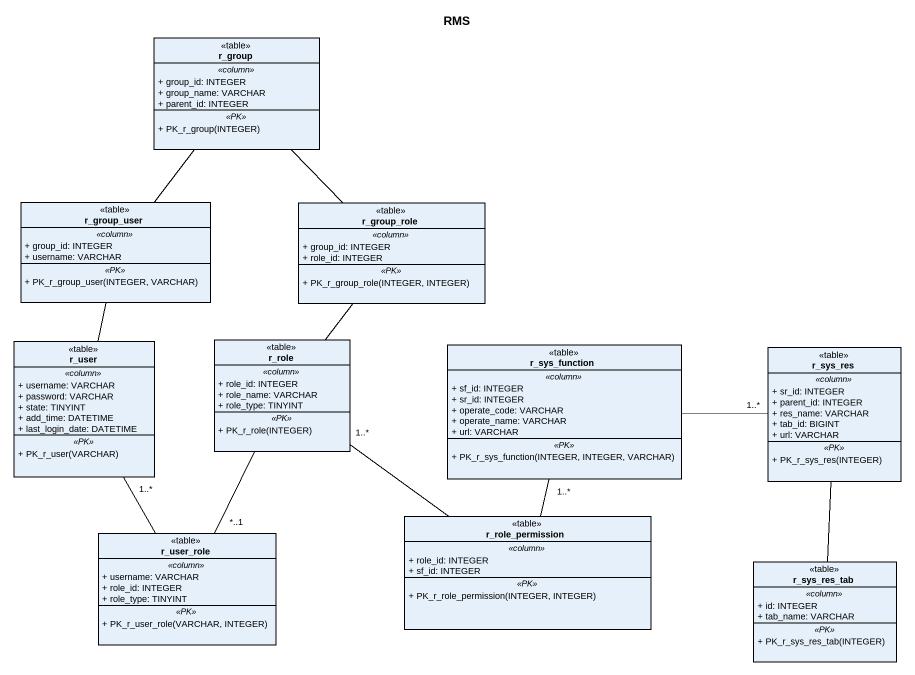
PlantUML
@startuml
title RMS
hide circle
hide empty members
skinparam classAttributeIconSize 0
class r_group <<table>> {
  .. <<column>> ..
  + group_id: INTEGER
  + group_name: VARCHAR
  + parent_id: INTEGER
  .. <<PK>> ..
  + PK_r_group(INTEGER)
}
class r_group_user <<table>> {
  .. <<column>> ..
  + group_id: INTEGER
  + username: VARCHAR
  .. <<PK>> ..
  + PK_r_group_user(INTEGER, VARCHAR)
}
class r_group_role <<table>> {
  .. <<column>> ..
  + group_id: INTEGER
  + role_id: INTEGER
  .. <<PK>> ..
  + PK_r_group_role(INTEGER, INTEGER)
}
class r_user <<table>> {
  .. <<column>> ..
  + username: VARCHAR
  + password: VARCHAR
  + state: TINYINT
  + add_time: DATETIME
  + last_login_date: DATETIME
  .. <<PK>> ..
  + PK_r_user(VARCHAR)
}
class r_role <<table>> {
  .. <<column>> ..
  + role_id: INTEGER
  + role_name: VARCHAR
  + role_type: TINYINT
  .. <<PK>> ..
  + PK_r_role(INTEGER)
}
class r_sys_function <<table>> {
  .. <<column>> ..
  + sf_id: INTEGER
  + sr_id: INTEGER
  + operate_code: VARCHAR
  + operate_name: VARCHAR
  + url: VARCHAR
  .. <<PK>> ..
  + PK_r_sys_function(INTEGER, INTEGER, VARCHAR)
}
class r_sys_res <<table>> {
  .. <<column>> ..
  + sr_id: INTEGER
  + parent_id: INTEGER
  + res_name: VARCHAR
  + tab_id: BIGINT
  + url: VARCHAR
  .. <<PK>> ..
  + PK_r_sys_res(INTEGER)
}
class r_role_permission <<table>> {
  .. <<column>> ..
  + role_id: INTEGER
  + sf_id: INTEGER
  .. <<PK>> ..
  + PK_r_role_permission(INTEGER, INTEGER)
}
class r_user_role <<table>> {
  .. <<column>> ..
  + username: VARCHAR
  + role_id: INTEGER
  + role_type: TINYINT
  .. <<PK>> ..
  + PK_r_user_role(VARCHAR, INTEGER)
}
class r_sys_res_tab <<table>> {
  .. <<column>> ..
  + id: INTEGER
  + tab_name: VARCHAR
  .. <<PK>> ..
  + PK_r_sys_res_tab(INTEGER)
}
r_group -- r_group_user
r_group -- r_group_role
r_group_user -- r_user
r_group_role -- r_role
r_user "1..*" -- r_user_role
r_role "1..*" -- r_role_permission
r_sys_res "1..*" -left- r_sys_function
r_role_permission -up- "1..*" r_sys_function
r_user_role "*..1" -up- r_role
r_sys_res_tab -up- r_sys_res
@enduml
